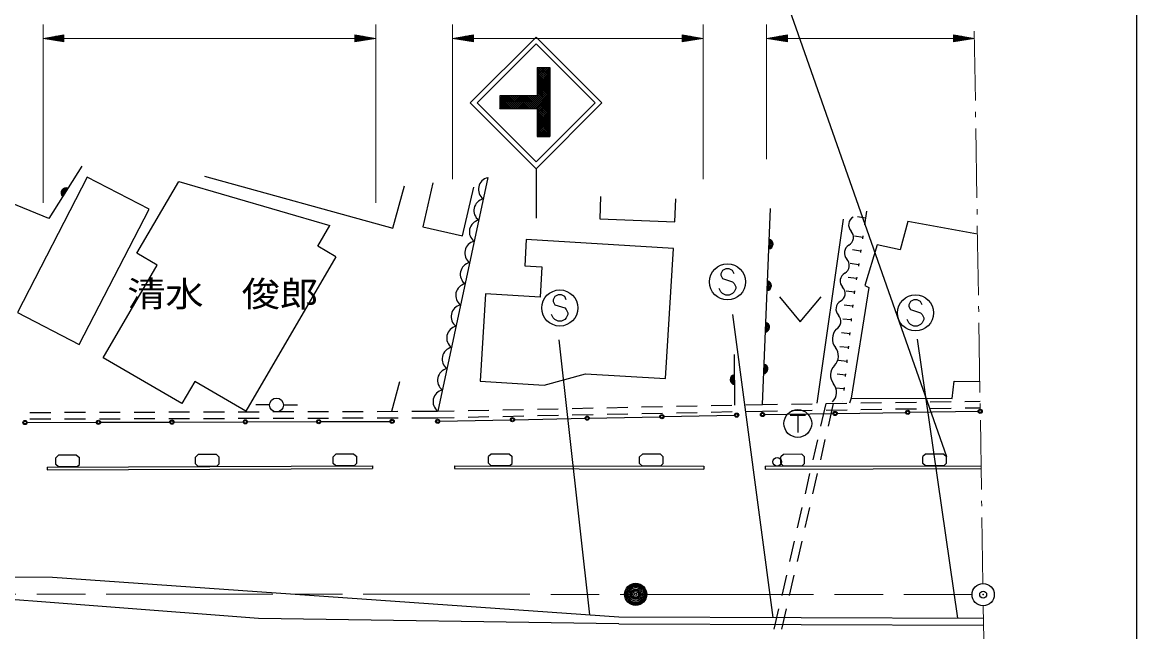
# Model space of a CAD drawing. Units: millimetres, scale not verified. Extents: x 40000 to 680000, y 20000 to 380000.
# Drawn here: x 498772 to 579000, y 293400 to 337262 of the extents above; entities that cross this region are included whole.
import ezdxf
from ezdxf.enums import TextEntityAlignment as Align

# ---------------------------------------------------------------- set-up
doc = ezdxf.new("R2010")
doc.units = ezdxf.units.MM
doc.header["$LTSCALE"] = 1000
doc.header["$PDMODE"] = 32
doc.header["$PDSIZE"] = 500
doc.linetypes.add('CHAIN', pattern=[18.5, 12, -1.5, 3.5, -1.5])
for name, color, linetype, lineweight in [('M-BGD', 7, 'Continuous', 25), ('M-BGD-EXST', 7, 'Continuous', 25), ('M-BGD-HTXT', 7, 'Continuous', 13), ('M-BMK', 2, 'CHAIN', 13), ('M-BMK-SRVR', 3, 'Continuous', 25), ('M-STR-HTXT', 7, 'Continuous', 13), ('M-STR-STRC', 7, 'Continuous', 25), ('M-STR-STRD', 7, 'Continuous', 25), ('M-TTL-BAND', 7, 'Continuous', 25)]:
    doc.layers.add(name, color=color, linetype=linetype, lineweight=lineweight)
doc.layers.add('M-OTRS', color=6, linetype='Continuous')
doc.styles.add('ＭＳ ゴシック', font='')
doc.styles.get('ＭＳ ゴシック').set_extended_font_data('MS Gothic')

msp = doc.modelspace()

# ---------------------------------------------------------------- hatches: boundary and pattern name
at = {"layer": 'M-STR-STRC'}
h = msp.add_hatch(dxfattribs=at)
h.set_pattern_fill('USER', color=256, style=0, pattern_type=2)
h.set_pattern_definition([(45, (1051416, 455193), (-70.7128, 70.7128), []), (135, (1051416, 455193), (-70.71634, -70.71634), [])])
h.paths.add_polyline_path([(533150, 331069), (533150, 331969), (535843, 331969), (535843, 334002), (536743, 334002), (536743, 329037), (535843, 329037), (535843, 331069)])

# ---------------------------------------------------------------- linework, layer by layer
at = {"layer": 'M-BGD'}
for p, q in [((507024, 320643), (510034, 325793)), ((510034, 325793), (520924, 322626)), ((511883, 326187), (525451, 322446)), ((532281, 326080), (528686, 309275)), ((525451, 322446), (526289, 325483)), ((530473, 321881), (531271, 325406)), ((540400, 324730), (540338, 323119)), ((552049, 309755), (552625, 323855)), ((559555, 323662), (559407, 322673)), ((520056, 321141), (520924, 322626)), ((555995, 309844), (557901, 323102)), ((559481, 323167), (558888, 323256)), ((559273, 321783), (558680, 321872)), ((559288, 321882), (559258, 321684)), ((521350, 320385), (520056, 321141)), ((535054, 321625), (534941, 319731)), ((545644, 320990), (535054, 321625)), ((545082, 311620), (545644, 320990)), ((508489, 319786), (507024, 320643)), ((521350, 320385), (514854, 309269)), ((559124, 320794), (558531, 320883)), ((559139, 320893), (559109, 320695)), ((504595, 313123), (508489, 319786)), ((534941, 319731), (536173, 319657)), ((536173, 319657), (536043, 317486)), ((558976, 319805), (558382, 319894)), ((558991, 319904), (558961, 319706)), ((558827, 318816), (558234, 318905)), ((558842, 318915), (558812, 318717)), ((532119, 317722), (531741, 311421)), ((536043, 317486), (532119, 317722)), ((558678, 317827), (558085, 317916)), ((558693, 317926), (558664, 317728)), ((553275, 317507), (554775, 315707)), ((554775, 315707), (556275, 317507)), ((558558, 316935), (558538, 316736)), ((558548, 316836), (557951, 316899)), ((558444, 315841), (557847, 315904)), ((558454, 315941), (558433, 315742)), ((558339, 314847), (557742, 314910)), ((558350, 314946), (558329, 314747)), ((558235, 313852), (557638, 313915)), ((558245, 313952), (558224, 313753)), ((510258, 309814), (504595, 313123)), ((550023, 313360), (550042, 309714)), ((558130, 312858), (557533, 312920)), ((558141, 312957), (558120, 312758)), ((511191, 311410), (510258, 309814)), ((514854, 309269), (511191, 311410)), ((525384, 309264), (525940, 311403)), ((531741, 311421), (536353, 311145)), ((536353, 311145), (539311, 311966)), ((539311, 311966), (545082, 311620)), ((558026, 311863), (557429, 311926)), ((558036, 311963), (558015, 311764)), ((557921, 310869), (557325, 310931)), ((557932, 310968), (557911, 310769)), ((516574, 309721), (515574, 309735)), ((517574, 309722), (518574, 309738)), ((548358, 309680), (549858, 309710)), ((550858, 309731), (552049, 309755)), ((552049, 309755), (553138, 309772)), ((554137, 309787), (555637, 309810)), ((556609, 309825), (556236, 308196)), ((556637, 309825), (558137, 309848)), ((557156, 309833), (556782, 308200)), ((557827, 309974), (557826, 309961)), ((558433, 310201), (558318, 309851)), ((559137, 309863), (560637, 309886)), ((561637, 309901), (563136, 309924)), ((564136, 309939), (565636, 309962)), ((566636, 309977), (567725, 309994)), ((499319, 309184), (500819, 309188)), ((501819, 309191), (503319, 309196)), ((504319, 309199), (505819, 309204)), ((506819, 309207), (508319, 309211)), ((509319, 309215), (510819, 309219)), ((511819, 309222), (513319, 309227)), ((514319, 309230), (515819, 309235)), ((516819, 309238), (518319, 309242)), ((519319, 309246), (520819, 309250)), ((521819, 309253), (523319, 309258)), ((524319, 309261), (525819, 309266)), ((526819, 309269), (528671, 309275)), ((528671, 309275), (529862, 309299)), ((530862, 309320), (532362, 309350)), ((530869, 308849), (532369, 308880)), ((533361, 309371), (534861, 309402)), ((533368, 308900), (534868, 308931)), ((535861, 309422), (537360, 309453)), ((535868, 308952), (537367, 308983)), ((538360, 309474), (539860, 309505)), ((538367, 309003), (539867, 309034)), ((540860, 309525), (542359, 309556)), ((540867, 309055), (542366, 309085)), ((543359, 309577), (544859, 309608)), ((543366, 309106), (544866, 309137)), ((544966, 308883), (550045, 308987)), ((545859, 309628), (547358, 309659)), ((545866, 309157), (547365, 309188)), ((548365, 309209), (549865, 309240)), ((550865, 309260), (552057, 309285)), ((552057, 309285), (553145, 309301)), ((552212, 309031), (557136, 309106)), ((554145, 309316), (555645, 309339)), ((556645, 309354), (558145, 309377)), ((557436, 309110), (562361, 309185)), ((559145, 309392), (560645, 309415)), ((561644, 309430), (563144, 309453)), ((562661, 309190), (567586, 309264)), ((564144, 309468), (565644, 309491)), ((566644, 309506), (567732, 309523)), ((499121, 308456), (504106, 308471)), ((499321, 308713), (500821, 308717)), ((501821, 308721), (503321, 308725)), ((504321, 308728), (505821, 308733)), ((504406, 308472), (509391, 308488)), ((506821, 308736), (508321, 308741)), ((509321, 308744), (510821, 308748)), ((509691, 308489), (514676, 308504)), ((511821, 308752), (513321, 308756)), ((514321, 308759), (515821, 308764)), ((514976, 308505), (519961, 308520)), ((516821, 308767), (518321, 308772)), ((519321, 308775), (520821, 308779)), ((520261, 308521), (525246, 308537)), ((521821, 308783), (523321, 308787)), ((524321, 308790), (525821, 308795)), ((526821, 308798), (528677, 308804)), ((528677, 308804), (529869, 308828)), ((528830, 308551), (533909, 308655)), ((534209, 308661), (539287, 308766)), ((539587, 308772), (544666, 308876)), ((556013, 307221), (555678, 305759)), ((556559, 307225), (556224, 305763)), ((501382, 306109), (501182, 305923)), ((501184, 305440), (501182, 305923)), ((502683, 306114), (501382, 306109)), ((502683, 306114), (502884, 305929)), ((502886, 305446), (502884, 305929)), ((511441, 306146), (511241, 305960)), ((511243, 305477), (511241, 305960)), ((512742, 306151), (511441, 306146)), ((512742, 306151), (512943, 305966)), ((512945, 305483), (512943, 305966)), ((521348, 306183), (521149, 305996)), ((521150, 305513), (521149, 305996)), ((522650, 306188), (521348, 306183)), ((522650, 306188), (522850, 306003)), ((522852, 305520), (522850, 306003)), ((532336, 305520), (532337, 306003)), ((532537, 306188), (532337, 306003)), ((533839, 306186), (532537, 306188)), ((533839, 306186), (534039, 306000)), ((534038, 305517), (534039, 306000)), ((543216, 305502), (543217, 305985)), ((543417, 306171), (543217, 305985)), ((544719, 306169), (543417, 306171)), ((544719, 306169), (544918, 305983)), ((544918, 305500), (544918, 305983)), ((553579, 306166), (553379, 305980)), ((553380, 305497), (553379, 305980)), ((554881, 306169), (553579, 306166)), ((554881, 306169), (555081, 305983)), ((555082, 305501), (555081, 305983)), ((563802, 306186), (563602, 306000)), ((563603, 305517), (563602, 306000)), ((565104, 306189), (563802, 306186)), ((565104, 306189), (565304, 306003)), ((565305, 305520), (565304, 306003)), ((501385, 305255), (501184, 305440)), ((502687, 305260), (501385, 305255)), ((502687, 305260), (502886, 305446)), ((511444, 305292), (511243, 305477)), ((512746, 305297), (511444, 305292)), ((512746, 305297), (512945, 305483)), ((521351, 305328), (521150, 305513)), ((522653, 305333), (521351, 305328)), ((522653, 305333), (522852, 305520)), ((532536, 305334), (532336, 305520)), ((533837, 305332), (532536, 305334)), ((533837, 305332), (534038, 305517)), ((543416, 305316), (543216, 305502)), ((544717, 305314), (543416, 305316)), ((544717, 305314), (544918, 305500)), ((553580, 305312), (553380, 305497)), ((554882, 305314), (553580, 305312)), ((554882, 305314), (555082, 305501)), ((563804, 305332), (563603, 305517)), ((565105, 305334), (563804, 305332)), ((565105, 305334), (565305, 305520)), ((555455, 304784), (555120, 303322)), ((556001, 304788), (555666, 303326)), ((554897, 302347), (554562, 300885)), ((555443, 302351), (555108, 300889)), ((554339, 299910), (554004, 298448)), ((554885, 299914), (554550, 298452)), ((553781, 297473), (553446, 296011)), ((554327, 297477), (553992, 296015)), ((553223, 295036), (552888, 293574)), ((553769, 295041), (553434, 293578))]:
    msp.add_line(p, q, dxfattribs=at)
for points in [[(503058, 326905), (500684, 323146), (496094, 325006), (497242, 328923)], [(528317, 325712), (527597, 322532), (530473, 321881)], [(540338, 323119), (545748, 322912), (545810, 324557)], [(567535, 322016), (562513, 322932), (561981, 320892), (560325, 321247), (559438, 318320), (559714, 318163), (558433, 310201)], [(558433, 310201), (565716, 310195), (565849, 311422), (567703, 311408)]]:
    msp.add_lwpolyline(points, dxfattribs=at)
msp.add_lwpolyline([(502870, 314072), (507901, 323815), (503452, 326113), (498420, 316370)], close=True, dxfattribs=at)
for centre, radius in [((517074, 309714), 500), ((539437, 308769), 150), ((539437, 308769), 120), ((544816, 308879), 150), ((544816, 308879), 120), ((544816, 308879), 100), ((544816, 308879), 100), ((544816, 308879), 100), ((544816, 308879), 100), ((550195, 308990), 150), ((550195, 308990), 120), ((550195, 308990), 100), ((550195, 308990), 100), ((550195, 308990), 100), ((550195, 308990), 100), ((552062, 309028), 150), ((552062, 309028), 120), ((552062, 309028), 100), ((552062, 309028), 100), ((552062, 309028), 100), ((552062, 309028), 100), ((557286, 309108), 150), ((557286, 309108), 120), ((557286, 309108), 100), ((557286, 309108), 100), ((557286, 309108), 100), ((557286, 309108), 100), ((562511, 309187), 150), ((562511, 309187), 120), ((562511, 309187), 100), ((562511, 309187), 100), ((562511, 309187), 100), ((562511, 309187), 100), ((567736, 309267), 150), ((567736, 309267), 120), ((567736, 309267), 100), ((567736, 309267), 100), ((567736, 309267), 100), ((567736, 309267), 100), ((498971, 308455), 150), ((498971, 308455), 120), ((498971, 308455), 100), ((498971, 308455), 100), ((498971, 308455), 100), ((498971, 308455), 100), ((504256, 308472), 150), ((504256, 308472), 120), ((504256, 308472), 100), ((504256, 308472), 100), ((504256, 308472), 100), ((504256, 308472), 100), ((509541, 308488), 150), ((509541, 308488), 120), ((509541, 308488), 100), ((509541, 308488), 100), ((509541, 308488), 100), ((509541, 308488), 100), ((514826, 308505), 150), ((514826, 308505), 120), ((514826, 308505), 100), ((514826, 308505), 100), ((514826, 308505), 100), ((514826, 308505), 100), ((520111, 308521), 150), ((520111, 308521), 120), ((520111, 308521), 100), ((520111, 308521), 100), ((520111, 308521), 100), ((520111, 308521), 100), ((525396, 308537), 150), ((525396, 308537), 120), ((525396, 308537), 100), ((525396, 308537), 100), ((525396, 308537), 100), ((525396, 308537), 100), ((528680, 308547), 150), ((528680, 308547), 120), ((528680, 308547), 100), ((528680, 308547), 100), ((528680, 308547), 100), ((528680, 308547), 100), ((534059, 308658), 150), ((534059, 308658), 120), ((534059, 308658), 100), ((534059, 308658), 100), ((534059, 308658), 100), ((534059, 308658), 100), ((539437, 308769), 100), ((539437, 308769), 100), ((539437, 308769), 100), ((539437, 308769), 100)]:
    msp.add_circle(centre, radius, dxfattribs=at)
for centre, radius, start, end in [((532470, 325240), 860, 102.68084, 233.17149), ((501917, 324997), 354, 66.52177, 228.92694), ((501917, 324997), 283, 68.74581, 226.70291), ((501917, 324997), 212, 72.49213, 222.95658), ((501917, 324997), 142, 80.20386, 215.24485), ((501917, 324997), 100, 90.52152, 204.92719), ((501917, 324997), 100, 90.52152, 204.92719), ((532143, 323713), 860, 102.68084, 233.17149), ((531816, 322185), 860, 102.68084, 233.17149), ((558906, 322677), 645, 119.18718, 223.62815), ((557971, 321786), 645, 299.18718, 43.62815), ((531489, 320657), 860, 102.68084, 233.17149), ((552466, 321304), 354, 276.45643, 78.86161), ((552466, 321304), 283, 278.68047, 76.63757), ((552466, 321304), 212, 282.4268, 72.89125), ((552466, 321304), 142, 290.13853, 65.17952), ((552466, 321304), 100, 300.45619, 54.86185), ((552466, 321304), 100, 300.45619, 54.86185), ((558601, 320660), 645, 119.18718, 223.62815), ((557666, 319769), 645, 299.18718, 43.62815), ((531162, 319129), 860, 102.68084, 233.17149), ((552344, 318306), 354, 276.45643, 78.86161), ((552344, 318306), 283, 278.68047, 76.63757), ((552344, 318306), 212, 282.4268, 72.89125), ((558296, 318642), 645, 119.18718, 223.62815), ((530836, 317602), 860, 102.68084, 233.17149), ((552344, 318306), 142, 290.13853, 65.17952), ((552344, 318306), 100, 300.45619, 54.86185), ((552344, 318306), 100, 300.45619, 54.86185), ((557362, 317752), 645, 299.18718, 43.62815), ((530509, 316074), 860, 102.68084, 233.17149), ((557991, 316625), 645, 119.18718, 223.62815), ((557057, 315734), 645, 299.18718, 43.62815), ((530182, 314546), 860, 102.68084, 233.17149), ((552221, 315309), 354, 276.45643, 78.86161), ((552221, 315309), 283, 278.68047, 76.63757), ((552221, 315309), 212, 282.4268, 72.89125), ((552221, 315309), 142, 290.13853, 65.17952), ((552221, 315309), 100, 300.45619, 54.86185), ((552221, 315309), 100, 300.45619, 54.86185), ((558070, 314479), 983, 135.29861, 218.87972), ((529855, 313019), 860, 102.68084, 233.17149), ((556540, 313246), 983, 315.29861, 38.87972), ((529528, 311491), 860, 102.68084, 233.17149), ((552099, 312311), 354, 276.45643, 78.86161), ((552099, 312311), 283, 278.68047, 76.63757), ((552099, 312311), 212, 282.4268, 72.89125), ((552099, 312311), 142, 290.13853, 65.17952), ((552099, 312311), 100, 300.45619, 54.86185), ((552099, 312311), 100, 300.45619, 54.86185), ((557937, 311863), 983, 135.29861, 218.87972), ((550086, 311538), 354, 99.10322, 261.5084), ((550086, 311538), 283, 101.32726, 259.28436), ((550086, 311538), 212, 105.07359, 255.53804), ((550086, 311538), 142, 112.78532, 247.82631), ((550086, 311538), 100, 123.10298, 237.50864), ((550086, 311538), 100, 123.10298, 237.50864), ((529202, 309963), 860, 102.68084, 233.17149), ((556407, 310630), 983, 315.29861, 38.87972)]:
    msp.add_arc(centre, radius, start, end, dxfattribs=at)
at = {"layer": 'M-BGD-EXST'}
for p, q in [((554052, 308985), (555152, 308985)), ((554602, 308985), (554602, 307735))]:
    msp.add_line(p, q, dxfattribs=at)
msp.add_circle((554602, 308385), 1000, dxfattribs=at)
at = {"layer": 'M-BGD-HTXT'}
for p, q in [((567383, 331623), (567304, 336622)), ((567402, 330423), (567396, 330823)), ((567494, 324623), (567414, 329623)), ((567513, 323424), (567506, 323824)), ((567604, 317624), (567525, 322624)), ((567623, 316424), (567617, 316824)), ((567715, 310625), (567636, 315625)), ((567734, 309425), (567728, 309825)), ((567826, 303626), (567747, 308625)), ((567845, 302426), (567838, 302826)), ((567933, 296872), (567857, 301626)), ((568050, 289480), (567958, 295272))]:
    msp.add_line(p, q, dxfattribs=at)
at = {"layer": 'M-BMK'}
for p, q in [((467813, 296131), (542136, 296087)), ((543736, 296086), (567145, 296072))]:
    msp.add_line(p, q, dxfattribs=at)
at = {"layer": 'M-BMK-SRVR'}
for centre, radius in [((542936, 296087), 800), ((542936, 296087), 800), ((567945, 296072), 800), ((542936, 296087), 726), ((542936, 296087), 651), ((542936, 296087), 578), ((542936, 296087), 486), ((542936, 296087), 378), ((542936, 296087), 298), ((542936, 296087), 205), ((542936, 296087), 87.8)]:
    msp.add_circle(centre, radius, dxfattribs=at)
at = {"layer": 'M-OTRS'}
msp.add_point((567945, 296072), dxfattribs=at)
at = {"layer": 'M-STR-HTXT'}
for p, q in [((500273, 324260), (500273, 337102)), ((524216, 324260), (524216, 337102)), ((529753, 325981), (529753, 337102)), ((547785, 325981), (547785, 337102)), ((552349, 327402), (552349, 337102)), ((500273, 336102), (501773, 336352)), ((500873, 336202), (501773, 336202)), ((501773, 336252), (501173, 336252)), ((501473, 336302), (501773, 336302)), ((501773, 335852), (501773, 336352)), ((524216, 336102), (522716, 336352)), ((522716, 336352), (522716, 335852)), ((523016, 336302), (522716, 336302)), ((522716, 336252), (523316, 336252)), ((523616, 336202), (522716, 336202)), ((529753, 336102), (531253, 336352)), ((530353, 336202), (531253, 336202)), ((531253, 336252), (530653, 336252)), ((530953, 336302), (531253, 336302)), ((531253, 335852), (531253, 336352)), ((547785, 336102), (546285, 336352)), ((546285, 336352), (546285, 335852)), ((546585, 336302), (546285, 336302)), ((546285, 336252), (546885, 336252)), ((547185, 336202), (546285, 336202)), ((552349, 336102), (553849, 336352)), ((552949, 336202), (553849, 336202)), ((553849, 336252), (553249, 336252)), ((553549, 336302), (553849, 336302)), ((553849, 335852), (553849, 336352)), ((567312, 336102), (565812, 336352)), ((565812, 336352), (565812, 335852)), ((566112, 336302), (565812, 336302)), ((565812, 336252), (566412, 336252)), ((566712, 336202), (565812, 336202)), ((500273, 336102), (501773, 335852)), ((500273, 336102), (501773, 336102)), ((501773, 336152), (500573, 336152)), ((501773, 336052), (500573, 336052)), ((500873, 336002), (501773, 336002)), ((501773, 335952), (501173, 335952)), ((501473, 335902), (501773, 335902)), ((501773, 336102), (522716, 336102)), ((522716, 336152), (523916, 336152)), ((524216, 336102), (522716, 335852)), ((524216, 336102), (522716, 336102)), ((522716, 336052), (523916, 336052)), ((523616, 336002), (522716, 336002)), ((522716, 335952), (523316, 335952)), ((523016, 335902), (522716, 335902)), ((529753, 336102), (531253, 335852)), ((529753, 336102), (531253, 336102)), ((531253, 336152), (530053, 336152)), ((531253, 336052), (530053, 336052)), ((530353, 336002), (531253, 336002)), ((531253, 335952), (530653, 335952)), ((530953, 335902), (531253, 335902)), ((531253, 336102), (546285, 336102)), ((546285, 336152), (547485, 336152)), ((547785, 336102), (546285, 335852)), ((547785, 336102), (546285, 336102)), ((546285, 336052), (547485, 336052)), ((547185, 336002), (546285, 336002)), ((546285, 335952), (546885, 335952)), ((546585, 335902), (546285, 335902)), ((552349, 336102), (553849, 335852)), ((552349, 336102), (553849, 336102)), ((553849, 336152), (552649, 336152)), ((553849, 336052), (552649, 336052)), ((552949, 336002), (553849, 336002)), ((553849, 335952), (553249, 335952)), ((553549, 335902), (553849, 335902)), ((553849, 336102), (565812, 336102)), ((565812, 336152), (567012, 336152)), ((567312, 336102), (565812, 335852)), ((567312, 336102), (565812, 336102)), ((565812, 336052), (567012, 336052)), ((566712, 336002), (565812, 336002)), ((565812, 335952), (566412, 335952)), ((566112, 335902), (565812, 335902))]:
    msp.add_line(p, q, dxfattribs=at)
at = {"layer": 'M-STR-STRC'}
for p, q in [((548665, 353411), (565304, 306003)), ((531023, 331464), (535760, 336201)), ((535760, 336201), (540498, 331464)), ((531518, 331464), (535760, 335706)), ((535760, 335706), (540003, 331464)), ((535843, 334002), (536743, 334002)), ((535843, 334002), (535843, 331969)), ((536743, 334002), (536743, 329037)), ((531023, 331464), (535760, 326726)), ((531518, 331464), (535760, 327221)), ((535843, 331969), (533150, 331969)), ((533150, 331969), (533150, 331069)), ((535760, 327221), (540003, 331464)), ((535760, 326726), (540498, 331464)), ((533150, 331069), (535843, 331069)), ((535843, 331069), (535843, 329037)), ((535843, 329037), (536743, 329037)), ((535760, 326726), (535760, 323170)), ((549186, 319405), (549068, 319168)), ((549423, 319523), (549186, 319405)), ((549659, 319523), (549423, 319523)), ((549895, 319405), (549659, 319523)), ((550014, 319168), (549895, 319405)), ((549068, 319168), (549068, 319050)), ((549068, 319050), (549186, 318814)), ((549186, 318814), (549895, 318577)), ((549895, 318577), (550014, 318459)), ((549068, 317868), (548950, 318105)), ((549186, 317750), (549068, 317868)), ((549423, 317632), (549186, 317750)), ((549895, 317750), (549659, 317632)), ((550014, 317868), (549895, 317750)), ((550014, 318459), (550132, 318223)), ((550132, 318105), (550014, 317868)), ((550132, 318223), (550132, 318105)), ((537111, 317527), (536993, 317291)), ((536993, 317291), (536993, 317172)), ((536993, 317172), (537111, 316936)), ((537347, 317645), (537111, 317527)), ((537111, 316936), (537820, 316700)), ((537583, 317645), (537347, 317645)), ((537820, 317527), (537583, 317645)), ((537938, 317291), (537820, 317527)), ((549659, 317632), (549423, 317632)), ((562719, 317171), (562601, 316934)), ((562601, 316934), (562601, 316816)), ((562955, 317289), (562719, 317171)), ((563192, 317289), (562955, 317289)), ((563428, 317171), (563192, 317289)), ((563546, 316934), (563428, 317171)), ((536993, 315991), (536874, 316227)), ((537820, 316700), (537938, 316581)), ((537938, 316581), (538056, 316345)), ((538056, 316227), (537938, 315991)), ((538056, 316345), (538056, 316227)), ((552838, 294427), (549926, 316232)), ((562601, 316816), (562719, 316580)), ((562719, 316580), (563428, 316344)), ((563428, 316344), (563546, 316225)), ((563546, 316225), (563664, 315989)), ((537111, 315872), (536993, 315991)), ((537347, 315754), (537111, 315872)), ((537583, 315754), (537347, 315754)), ((537820, 315872), (537583, 315754)), ((537938, 315991), (537820, 315872)), ((562601, 315634), (562482, 315871)), ((562719, 315516), (562601, 315634)), ((562955, 315398), (562719, 315516)), ((563192, 315398), (562955, 315398)), ((563428, 315516), (563192, 315398)), ((563546, 315634), (563428, 315516)), ((563664, 315871), (563546, 315634)), ((563664, 315989), (563664, 315871)), ((539635, 294612), (537428, 314409)), ((563206, 314464), (566106, 294381))]:
    msp.add_line(p, q, dxfattribs=at)
for centre, radius in [((549541, 318577), 1300), ((537465, 316700), 1300), ((563073, 316344), 1300), ((553118, 305629), 305)]:
    msp.add_circle(centre, radius, dxfattribs=at)
at = {"layer": 'M-STR-STRD'}
for p, q in [((500570, 305252), (523975, 305338)), ((500570, 305252), (500571, 305052)), ((500571, 305052), (523976, 305138)), ((523975, 305338), (523976, 305138)), ((529892, 305338), (529891, 305138)), ((529891, 305138), (547840, 305109)), ((529892, 305338), (547840, 305309)), ((547840, 305309), (547840, 305109)), ((552262, 305309), (567801, 305339)), ((552262, 305309), (552262, 305109)), ((552262, 305109), (567802, 305139)), ((541726, 293965), (567970, 293875))]:
    msp.add_line(p, q, dxfattribs=at)
for points in [[(451818, 297517), (500953, 297329), (541728, 294465), (567972, 294375)], [(541726, 293965), (515778, 294361), (482613, 296899)]]:
    msp.add_lwpolyline(points, dxfattribs=at)
at = {"layer": 'M-TTL-BAND'}
msp.add_line((579000, 20000), (579000, 370000), dxfattribs=at)

# ---------------------------------------------------------------- texts
at = {"layer": 'M-BGD', "style": 'ＭＳ ゴシック', "width": 1.1}
msp.add_text('清水\u3000俊郎', height=1833, dxfattribs=at).set_placement((513199, 316244), align=Align.BOTTOM_CENTER)

doc.saveas('drawing.dxf')
